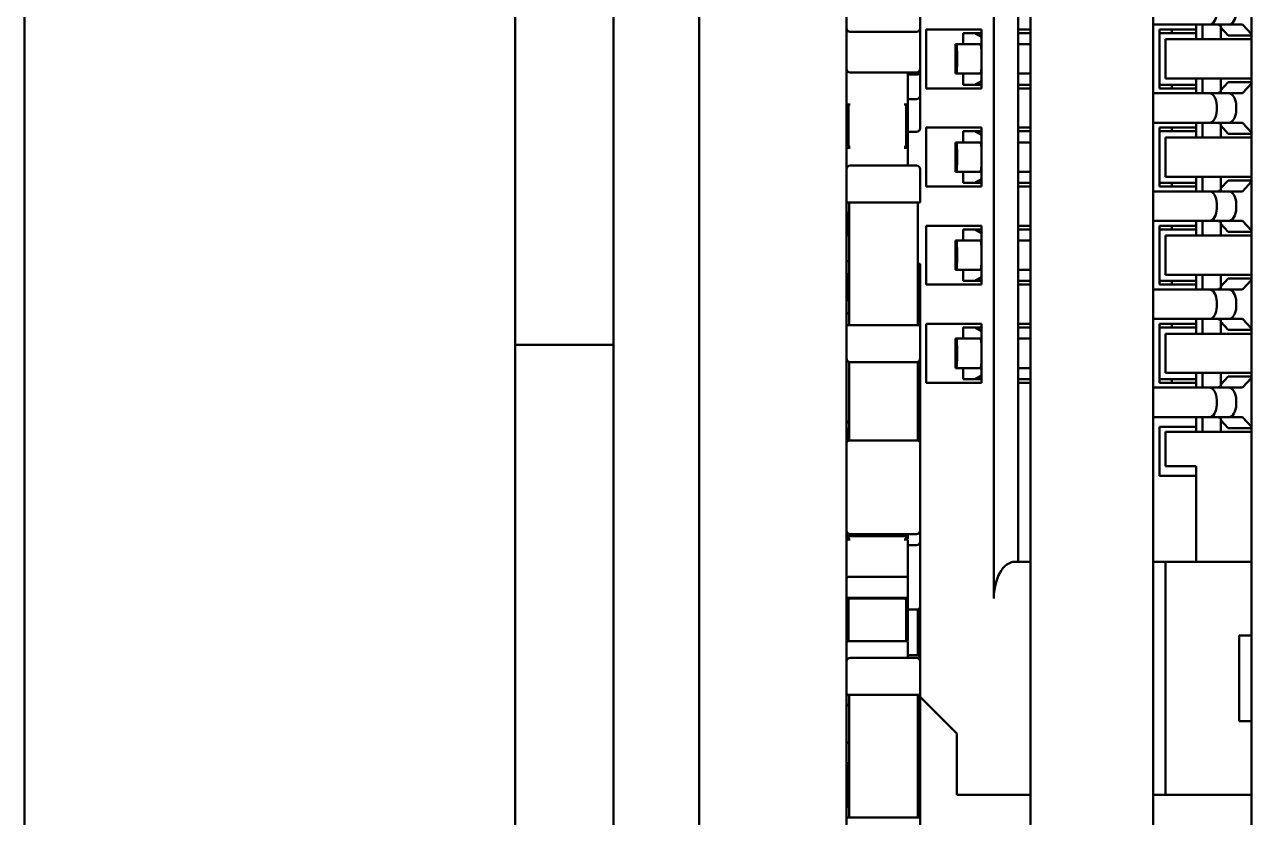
# Model space of a CAD drawing. Header units: millimetres. Extents: x 3100 to 5091, y 868 to 1900.
# Drawn here: x 3340.34 to 3350.34, y 1433.91 to 1440.38 of the extents above; entities that cross this region are included whole.
import ezdxf

# ---------------------------------------------------------------- set-up
doc = ezdxf.new("R2010")
doc.units = ezdxf.units.MM
doc.header["$LTSCALE"] = 1.8
doc.layers.add('외형선(ISO)', color=7, linetype='Continuous', lineweight=50)

msp = doc.modelspace()

# ---------------------------------------------------------------- linework, layer by layer
at = {"layer": '외형선(ISO)'}
for p, q in [((3348.54, 1418.555), (3348.54, 1461.238)), ((3349.54, 1460.109), (3349.54, 1419.684)), ((3340.34, 1422.396), (3340.34, 1457.396)), ((3350.34, 1457.396), (3350.34, 1422.396)), ((3345.84, 1420.94), (3345.84, 1454.15)), ((3347.04, 1422.831), (3347.04, 1454.15)), ((3348.24, 1435.696), (3348.24, 1452.296)), ((3348.44, 1435.996), (3348.44, 1452.296)), ((3344.34, 1437.764), (3344.34, 1451.21)), ((3345.14, 1429.002), (3345.14, 1444.002)), ((3347.64, 1440.347), (3347.64, 1440.617)), ((3347.61, 1440.317), (3347.07, 1440.317)), ((3347.64, 1440.016), (3347.64, 1440.347)), ((3348.14, 1440.336), (3347.69, 1440.336)), ((3347.69, 1439.856), (3347.69, 1440.336)), ((3347.99, 1440.306), (3347.993, 1440.306)), ((3347.99, 1440.216), (3347.99, 1440.306)), ((3348.089, 1440.306), (3347.993, 1440.306)), ((3348.089, 1440.306), (3348.139, 1440.276)), ((3348.14, 1440.306), (3348.089, 1440.306)), ((3348.14, 1440.336), (3348.14, 1439.856)), ((3348.44, 1440.336), (3348.54, 1440.336)), ((3348.532, 1440.306), (3348.44, 1440.306)), ((3348.54, 1440.306), (3348.532, 1440.306)), ((3349.54, 1440.376), (3349.996, 1440.376)), ((3349.59, 1439.856), (3349.59, 1440.336)), ((3349.59, 1440.336), (3349.89, 1440.336)), ((3349.59, 1440.306), (3349.89, 1440.306)), ((3349.69, 1440.336), (3349.69, 1440.306)), ((3349.89, 1440.376), (3349.89, 1440.256)), ((3349.94, 1440.376), (3349.94, 1440.256)), ((3349.996, 1440.376), (3350.154, 1440.376)), ((3350.068, 1440.376), (3350.072, 1440.372)), ((3350.09, 1440.369), (3350.072, 1440.372)), ((3350.09, 1440.369), (3350.09, 1440.256)), ((3350.09, 1440.352), (3350.151, 1440.286)), ((3350.257, 1440.376), (3350.154, 1440.376)), ((3350.257, 1440.376), (3350.266, 1440.376)), ((3350.34, 1440.297), (3350.266, 1440.376)), ((3347.929, 1440.216), (3347.93, 1440.216)), ((3347.929, 1439.976), (3347.929, 1440.216)), ((3347.934, 1440.216), (3347.93, 1440.216)), ((3348.133, 1440.216), (3347.934, 1440.216)), ((3348.14, 1440.216), (3348.133, 1440.216)), ((3348.139, 1440.276), (3348.14, 1440.275)), ((3348.139, 1440.276), (3348.14, 1440.276)), ((3348.54, 1440.216), (3348.44, 1440.216)), ((3349.64, 1440.256), (3350.34, 1440.256)), ((3349.64, 1439.936), (3349.64, 1440.256)), ((3350.151, 1440.286), (3350.34, 1440.286)), ((3347.941, 1440.076), (3347.941, 1440.116)), ((3347.64, 1439.99), (3347.64, 1440.016)), ((3347.61, 1439.986), (3347.07, 1439.986)), ((3347.54, 1439.901), (3347.54, 1439.986)), ((3347.54, 1439.983), (3347.58, 1439.983)), ((3347.54, 1439.968), (3347.61, 1439.968)), ((3347.54, 1439.735), (3347.54, 1439.901)), ((3347.64, 1439.799), (3347.64, 1439.99)), ((3347.93, 1439.976), (3347.929, 1439.976)), ((3347.93, 1439.976), (3347.934, 1439.976)), ((3347.934, 1439.976), (3348.133, 1439.976)), ((3347.99, 1439.886), (3347.99, 1439.976)), ((3348.139, 1439.916), (3348.089, 1439.886)), ((3348.133, 1439.976), (3348.14, 1439.976)), ((3348.14, 1439.918), (3348.139, 1439.916)), ((3348.139, 1439.916), (3348.14, 1439.916)), ((3348.44, 1439.976), (3348.54, 1439.976)), ((3349.64, 1439.936), (3350.34, 1439.936)), ((3349.89, 1439.936), (3349.89, 1439.816)), ((3349.94, 1439.936), (3349.94, 1439.816)), ((3350.09, 1439.936), (3350.09, 1439.824)), ((3350.151, 1439.906), (3350.09, 1439.841)), ((3350.34, 1439.906), (3350.151, 1439.906)), ((3348.14, 1439.856), (3347.69, 1439.856)), ((3347.993, 1439.886), (3347.99, 1439.886)), ((3347.993, 1439.886), (3348.089, 1439.886)), ((3348.089, 1439.886), (3348.14, 1439.886)), ((3348.44, 1439.886), (3348.532, 1439.886)), ((3348.44, 1439.856), (3348.54, 1439.856)), ((3348.532, 1439.886), (3348.54, 1439.886)), ((3349.996, 1439.816), (3349.54, 1439.816)), ((3349.89, 1439.886), (3349.59, 1439.886)), ((3349.59, 1439.856), (3349.89, 1439.856)), ((3349.69, 1439.884), (3349.69, 1439.856)), ((3350.154, 1439.816), (3349.996, 1439.816)), ((3350.072, 1439.821), (3350.068, 1439.816)), ((3350.09, 1439.824), (3350.072, 1439.821)), ((3350.154, 1439.816), (3350.257, 1439.816)), ((3350.257, 1439.816), (3350.266, 1439.816)), ((3350.266, 1439.816), (3350.34, 1439.896)), ((3347.055, 1439.725), (3347.07, 1439.725)), ((3347.055, 1439.725), (3347.055, 1439.389)), ((3347.51, 1439.725), (3347.525, 1439.725)), ((3347.525, 1439.389), (3347.525, 1439.725)), ((3347.61, 1439.769), (3347.54, 1439.769)), ((3347.54, 1439.715), (3347.54, 1439.735)), ((3347.54, 1439.382), (3347.54, 1439.715)), ((3347.64, 1439.531), (3347.64, 1439.799)), ((3350.058, 1439.716), (3350.058, 1439.676)), ((3350.215, 1439.716), (3350.215, 1439.676)), ((3347.61, 1439.501), (3347.54, 1439.501)), ((3348.14, 1439.536), (3347.69, 1439.536)), ((3347.69, 1439.056), (3347.69, 1439.536)), ((3347.99, 1439.506), (3347.993, 1439.506)), ((3347.99, 1439.416), (3347.99, 1439.506)), ((3348.089, 1439.506), (3347.993, 1439.506)), ((3348.089, 1439.506), (3348.139, 1439.476)), ((3348.14, 1439.506), (3348.089, 1439.506)), ((3348.14, 1439.536), (3348.14, 1439.056)), ((3348.44, 1439.536), (3348.54, 1439.536)), ((3348.532, 1439.506), (3348.44, 1439.506)), ((3348.54, 1439.506), (3348.532, 1439.506)), ((3349.54, 1439.576), (3349.996, 1439.576)), ((3349.59, 1439.056), (3349.59, 1439.536)), ((3349.59, 1439.536), (3349.89, 1439.536)), ((3349.59, 1439.506), (3349.89, 1439.506)), ((3349.69, 1439.536), (3349.69, 1439.506)), ((3349.89, 1439.576), (3349.89, 1439.456)), ((3349.94, 1439.576), (3349.94, 1439.456)), ((3349.996, 1439.576), (3350.154, 1439.576)), ((3350.068, 1439.576), (3350.072, 1439.572)), ((3350.09, 1439.569), (3350.072, 1439.572)), ((3350.09, 1439.569), (3350.09, 1439.456)), ((3350.09, 1439.552), (3350.151, 1439.486)), ((3350.257, 1439.576), (3350.154, 1439.576)), ((3350.257, 1439.576), (3350.266, 1439.576)), ((3350.34, 1439.497), (3350.266, 1439.576)), ((3347.929, 1439.416), (3347.93, 1439.416)), ((3347.929, 1439.176), (3347.929, 1439.416)), ((3347.934, 1439.416), (3347.93, 1439.416)), ((3348.133, 1439.416), (3347.934, 1439.416)), ((3348.14, 1439.416), (3348.133, 1439.416)), ((3348.139, 1439.476), (3348.14, 1439.475)), ((3348.139, 1439.476), (3348.14, 1439.476)), ((3348.54, 1439.416), (3348.44, 1439.416)), ((3349.64, 1439.456), (3350.34, 1439.456)), ((3349.64, 1439.136), (3349.64, 1439.456)), ((3350.151, 1439.486), (3350.34, 1439.486)), ((3347.055, 1439.371), (3347.07, 1439.371)), ((3347.51, 1439.371), (3347.525, 1439.371)), ((3347.54, 1439.226), (3347.54, 1439.382)), ((3347.941, 1439.276), (3347.941, 1439.316)), ((3347.61, 1439.226), (3347.07, 1439.226)), ((3347.64, 1439.195), (3347.64, 1439.196)), ((3347.64, 1438.925), (3347.64, 1439.195)), ((3347.93, 1439.176), (3347.929, 1439.176)), ((3347.93, 1439.176), (3347.934, 1439.176)), ((3347.934, 1439.176), (3348.133, 1439.176)), ((3347.99, 1439.086), (3347.99, 1439.176)), ((3348.139, 1439.116), (3348.089, 1439.086)), ((3348.133, 1439.176), (3348.14, 1439.176)), ((3348.14, 1439.118), (3348.139, 1439.116)), ((3348.139, 1439.116), (3348.14, 1439.116)), ((3348.44, 1439.176), (3348.54, 1439.176)), ((3349.64, 1439.136), (3350.34, 1439.136)), ((3349.89, 1439.136), (3349.89, 1439.016)), ((3349.94, 1439.136), (3349.94, 1439.016)), ((3350.09, 1439.136), (3350.09, 1439.024)), ((3350.151, 1439.106), (3350.09, 1439.041)), ((3350.34, 1439.106), (3350.151, 1439.106)), ((3348.14, 1439.056), (3347.69, 1439.056)), ((3347.993, 1439.086), (3347.99, 1439.086)), ((3347.993, 1439.086), (3348.089, 1439.086)), ((3348.089, 1439.086), (3348.14, 1439.086)), ((3348.44, 1439.086), (3348.532, 1439.086)), ((3348.44, 1439.056), (3348.54, 1439.056)), ((3348.532, 1439.086), (3348.54, 1439.086)), ((3349.996, 1439.016), (3349.54, 1439.016)), ((3349.89, 1439.086), (3349.59, 1439.086)), ((3349.59, 1439.056), (3349.89, 1439.056)), ((3349.69, 1439.084), (3349.69, 1439.056)), ((3350.154, 1439.016), (3349.996, 1439.016)), ((3350.072, 1439.021), (3350.068, 1439.016)), ((3350.09, 1439.024), (3350.072, 1439.021)), ((3350.154, 1439.016), (3350.257, 1439.016)), ((3350.257, 1439.016), (3350.266, 1439.016)), ((3350.266, 1439.016), (3350.34, 1439.096)), ((3347.06, 1438.925), (3347.06, 1437.925)), ((3347.07, 1438.925), (3347.61, 1438.925)), ((3347.62, 1437.925), (3347.62, 1438.925)), ((3350.058, 1438.916), (3350.058, 1438.876)), ((3350.215, 1438.916), (3350.215, 1438.876)), ((3347.046, 1438.658), (3347.046, 1438.84)), ((3347.055, 1438.837), (3347.055, 1438.658)), ((3347.06, 1438.837), (3347.055, 1438.837)), ((3348.14, 1438.736), (3347.69, 1438.736)), ((3347.69, 1438.256), (3347.69, 1438.736)), ((3347.99, 1438.706), (3347.993, 1438.706)), ((3347.99, 1438.616), (3347.99, 1438.706)), ((3348.089, 1438.706), (3347.993, 1438.706)), ((3348.089, 1438.706), (3348.139, 1438.676)), ((3348.14, 1438.706), (3348.089, 1438.706)), ((3348.14, 1438.736), (3348.14, 1438.256)), ((3348.44, 1438.736), (3348.54, 1438.736)), ((3348.532, 1438.706), (3348.44, 1438.706)), ((3348.54, 1438.706), (3348.532, 1438.706)), ((3349.54, 1438.776), (3349.996, 1438.776)), ((3349.59, 1438.256), (3349.59, 1438.736)), ((3349.59, 1438.736), (3349.89, 1438.736)), ((3349.59, 1438.706), (3349.89, 1438.706)), ((3349.69, 1438.736), (3349.69, 1438.706)), ((3349.89, 1438.776), (3349.89, 1438.656)), ((3349.94, 1438.776), (3349.94, 1438.656)), ((3349.996, 1438.776), (3350.154, 1438.776)), ((3350.068, 1438.776), (3350.072, 1438.772)), ((3350.09, 1438.769), (3350.072, 1438.772)), ((3350.09, 1438.769), (3350.09, 1438.656)), ((3350.09, 1438.752), (3350.151, 1438.686)), ((3350.257, 1438.776), (3350.154, 1438.776)), ((3350.257, 1438.776), (3350.266, 1438.776)), ((3350.34, 1438.697), (3350.266, 1438.776)), ((3347.055, 1438.658), (3347.06, 1438.658)), ((3347.929, 1438.616), (3347.93, 1438.616)), ((3347.929, 1438.376), (3347.929, 1438.616)), ((3347.934, 1438.616), (3347.93, 1438.616)), ((3348.133, 1438.616), (3347.934, 1438.616)), ((3348.14, 1438.616), (3348.133, 1438.616)), ((3348.139, 1438.676), (3348.14, 1438.675)), ((3348.139, 1438.676), (3348.14, 1438.676)), ((3348.54, 1438.616), (3348.44, 1438.616)), ((3349.64, 1438.656), (3350.34, 1438.656)), ((3349.64, 1438.336), (3349.64, 1438.656)), ((3350.151, 1438.686), (3350.34, 1438.686)), ((3347.941, 1438.476), (3347.941, 1438.516)), ((3347.04, 1438.447), (3347.06, 1438.447)), ((3347.62, 1438.426), (3347.64, 1438.426)), ((3347.62, 1438.415), (3347.64, 1438.415)), ((3347.64, 1438.426), (3347.64, 1438.415)), ((3347.64, 1438.415), (3347.64, 1437.926)), ((3347.06, 1438.341), (3347.04, 1438.341)), ((3347.046, 1438.129), (3347.046, 1438.327)), ((3347.93, 1438.376), (3347.929, 1438.376)), ((3347.93, 1438.376), (3347.934, 1438.376)), ((3347.934, 1438.376), (3348.133, 1438.376)), ((3347.99, 1438.286), (3347.99, 1438.376)), ((3348.139, 1438.316), (3348.089, 1438.286)), ((3348.133, 1438.376), (3348.14, 1438.376)), ((3348.14, 1438.318), (3348.139, 1438.316)), ((3348.139, 1438.316), (3348.14, 1438.316)), ((3348.44, 1438.376), (3348.54, 1438.376)), ((3349.64, 1438.336), (3350.34, 1438.336)), ((3349.89, 1438.336), (3349.89, 1438.216)), ((3349.94, 1438.336), (3349.94, 1438.216)), ((3350.09, 1438.336), (3350.09, 1438.224)), ((3350.151, 1438.306), (3350.09, 1438.241)), ((3350.34, 1438.306), (3350.151, 1438.306)), ((3348.14, 1438.256), (3347.69, 1438.256)), ((3347.993, 1438.286), (3347.99, 1438.286)), ((3347.993, 1438.286), (3348.089, 1438.286)), ((3348.089, 1438.286), (3348.14, 1438.286)), ((3348.44, 1438.286), (3348.532, 1438.286)), ((3348.44, 1438.256), (3348.54, 1438.256)), ((3348.532, 1438.286), (3348.54, 1438.286)), ((3349.996, 1438.216), (3349.54, 1438.216)), ((3349.89, 1438.286), (3349.59, 1438.286)), ((3349.59, 1438.256), (3349.89, 1438.256)), ((3349.69, 1438.284), (3349.69, 1438.256)), ((3350.154, 1438.216), (3349.996, 1438.216)), ((3350.072, 1438.221), (3350.068, 1438.216)), ((3350.09, 1438.224), (3350.072, 1438.221)), ((3350.154, 1438.216), (3350.257, 1438.216)), ((3350.257, 1438.216), (3350.266, 1438.216)), ((3350.266, 1438.216), (3350.34, 1438.296)), ((3347.04, 1438.129), (3347.06, 1438.129)), ((3347.04, 1438.129), (3347.05, 1438.129)), ((3350.058, 1438.116), (3350.058, 1438.076)), ((3350.215, 1438.116), (3350.215, 1438.076)), ((3347.06, 1438.023), (3347.04, 1438.023)), ((3347.07, 1437.925), (3347.61, 1437.925)), ((3347.1, 1437.925), (3347.58, 1437.925)), ((3347.64, 1437.925), (3347.64, 1437.926)), ((3347.64, 1437.655), (3347.64, 1437.925)), ((3348.14, 1437.936), (3347.69, 1437.936)), ((3347.69, 1437.456), (3347.69, 1437.936)), ((3347.99, 1437.906), (3347.993, 1437.906)), ((3347.99, 1437.816), (3347.99, 1437.906)), ((3348.089, 1437.906), (3347.993, 1437.906)), ((3348.14, 1437.906), (3348.089, 1437.906)), ((3348.089, 1437.906), (3348.139, 1437.876)), ((3348.14, 1437.936), (3348.14, 1437.456)), ((3348.44, 1437.936), (3348.54, 1437.936)), ((3348.532, 1437.906), (3348.44, 1437.906)), ((3348.54, 1437.906), (3348.532, 1437.906)), ((3349.54, 1437.976), (3349.996, 1437.976)), ((3349.59, 1437.936), (3349.89, 1437.936)), ((3349.59, 1437.456), (3349.59, 1437.936)), ((3349.59, 1437.906), (3349.89, 1437.906)), ((3349.69, 1437.936), (3349.69, 1437.906)), ((3349.89, 1437.976), (3349.89, 1437.856)), ((3349.94, 1437.976), (3349.94, 1437.856)), ((3349.996, 1437.976), (3350.154, 1437.976)), ((3350.068, 1437.976), (3350.072, 1437.972)), ((3350.09, 1437.969), (3350.072, 1437.972)), ((3350.09, 1437.969), (3350.09, 1437.856)), ((3350.09, 1437.952), (3350.151, 1437.886)), ((3350.257, 1437.976), (3350.154, 1437.976)), ((3350.257, 1437.976), (3350.266, 1437.976)), ((3350.34, 1437.897), (3350.266, 1437.976)), ((3347.929, 1437.816), (3347.93, 1437.816)), ((3347.929, 1437.576), (3347.929, 1437.816)), ((3347.934, 1437.816), (3347.93, 1437.816)), ((3348.133, 1437.816), (3347.934, 1437.816)), ((3348.14, 1437.816), (3348.133, 1437.816)), ((3348.139, 1437.876), (3348.14, 1437.876)), ((3348.139, 1437.876), (3348.14, 1437.875)), ((3348.54, 1437.816), (3348.44, 1437.816)), ((3349.64, 1437.856), (3350.34, 1437.856)), ((3349.64, 1437.536), (3349.64, 1437.856)), ((3350.151, 1437.886), (3350.34, 1437.886)), ((3345.14, 1437.764), (3344.34, 1437.764)), ((3344.34, 1424.34), (3344.34, 1437.764)), ((3347.941, 1437.676), (3347.941, 1437.716)), ((3347.06, 1437.627), (3347.06, 1436.985)), ((3347.61, 1437.625), (3347.07, 1437.625)), ((3347.62, 1436.985), (3347.62, 1437.627)), ((3347.64, 1437.15), (3347.64, 1437.655)), ((3347.93, 1437.576), (3347.929, 1437.576)), ((3347.93, 1437.576), (3347.934, 1437.576)), ((3347.934, 1437.576), (3348.133, 1437.576)), ((3347.99, 1437.486), (3347.99, 1437.576)), ((3348.139, 1437.516), (3348.089, 1437.486)), ((3348.133, 1437.576), (3348.14, 1437.576)), ((3348.14, 1437.518), (3348.139, 1437.516)), ((3348.139, 1437.516), (3348.14, 1437.516)), ((3348.44, 1437.576), (3348.54, 1437.576)), ((3349.64, 1437.536), (3350.34, 1437.536)), ((3349.89, 1437.536), (3349.89, 1437.416)), ((3349.94, 1437.536), (3349.94, 1437.416)), ((3350.09, 1437.536), (3350.09, 1437.424)), ((3350.151, 1437.506), (3350.09, 1437.441)), ((3350.34, 1437.506), (3350.151, 1437.506)), ((3348.14, 1437.456), (3347.69, 1437.456)), ((3347.993, 1437.486), (3347.99, 1437.486)), ((3347.993, 1437.486), (3348.089, 1437.486)), ((3348.089, 1437.486), (3348.14, 1437.486)), ((3348.44, 1437.486), (3348.532, 1437.486)), ((3348.44, 1437.456), (3348.54, 1437.456)), ((3348.532, 1437.486), (3348.54, 1437.486)), ((3349.996, 1437.416), (3349.54, 1437.416)), ((3349.89, 1437.486), (3349.59, 1437.486)), ((3349.59, 1437.456), (3349.89, 1437.456)), ((3349.69, 1437.484), (3349.69, 1437.456)), ((3350.154, 1437.416), (3349.996, 1437.416)), ((3350.072, 1437.421), (3350.068, 1437.416)), ((3350.09, 1437.424), (3350.072, 1437.421)), ((3350.154, 1437.416), (3350.257, 1437.416)), ((3350.257, 1437.416), (3350.266, 1437.416)), ((3350.266, 1437.416), (3350.34, 1437.496)), ((3350.058, 1437.316), (3350.058, 1437.276)), ((3350.215, 1437.316), (3350.215, 1437.276)), ((3347.64, 1437.06), (3347.64, 1437.15)), ((3349.54, 1437.176), (3349.996, 1437.176)), ((3349.89, 1437.176), (3349.89, 1437.056)), ((3349.94, 1437.176), (3349.94, 1437.056)), ((3349.996, 1437.176), (3350.154, 1437.176)), ((3350.068, 1437.176), (3350.072, 1437.172)), ((3350.09, 1437.169), (3350.072, 1437.172)), ((3350.09, 1437.169), (3350.09, 1437.056)), ((3350.09, 1437.152), (3350.151, 1437.086)), ((3350.257, 1437.176), (3350.154, 1437.176)), ((3350.257, 1437.176), (3350.266, 1437.176)), ((3350.34, 1437.097), (3350.266, 1437.176)), ((3347.055, 1437.082), (3347.06, 1437.082)), ((3347.055, 1437.064), (3347.055, 1436.983)), ((3347.64, 1437.06), (3347.64, 1436.965)), ((3349.89, 1437.096), (3349.59, 1437.096)), ((3349.59, 1436.696), (3349.59, 1437.096)), ((3349.64, 1437.056), (3350.34, 1437.056)), ((3349.64, 1436.776), (3349.64, 1437.056)), ((3350.151, 1437.086), (3350.34, 1437.086)), ((3347.07, 1436.986), (3347.61, 1436.986)), ((3347.64, 1436.774), (3347.64, 1436.965)), ((3347.64, 1436.251), (3347.64, 1436.774)), ((3349.64, 1436.776), (3349.89, 1436.776)), ((3349.89, 1435.996), (3349.89, 1436.776)), ((3349.59, 1436.696), (3349.89, 1436.696)), ((3347.055, 1436.204), (3347.055, 1436.178)), ((3347.525, 1436.204), (3347.055, 1436.204)), ((3347.61, 1436.221), (3347.07, 1436.221)), ((3347.525, 1436.178), (3347.525, 1436.204)), ((3347.54, 1436.219), (3347.54, 1436.221)), ((3347.54, 1436.189), (3347.54, 1436.219)), ((3347.64, 1436.161), (3347.64, 1436.251)), ((3347.055, 1436.178), (3347.07, 1436.178)), ((3347.51, 1436.178), (3347.525, 1436.178)), ((3347.54, 1436.001), (3347.54, 1436.167)), ((3347.61, 1436.131), (3347.54, 1436.131)), ((3347.64, 1435.819), (3347.64, 1436.161)), ((3347.54, 1435.858), (3347.54, 1436.001)), ((3348.412, 1435.996), (3348.54, 1435.996)), ((3349.54, 1435.996), (3349.64, 1435.996)), ((3349.64, 1434.096), (3349.64, 1435.996)), ((3350.34, 1435.996), (3349.64, 1435.996)), ((3347.525, 1435.873), (3347.055, 1435.873)), ((3347.54, 1435.692), (3347.54, 1435.858)), ((3347.64, 1435.628), (3347.64, 1435.819)), ((3347.055, 1435.703), (3347.525, 1435.703)), ((3347.055, 1435.685), (3347.055, 1435.349)), ((3347.07, 1435.696), (3347.51, 1435.696)), ((3347.525, 1435.349), (3347.525, 1435.685)), ((3347.54, 1435.36), (3347.54, 1435.692)), ((3347.54, 1435.607), (3347.61, 1435.607)), ((3347.62, 1435.232), (3347.62, 1435.608)), ((3347.64, 1435.628), (3347.64, 1435.445)), ((3347.64, 1435.204), (3347.64, 1435.445)), ((3347.055, 1435.349), (3347.525, 1435.349)), ((3347.54, 1435.212), (3347.54, 1435.338)), ((3350.24, 1435.396), (3350.24, 1434.696)), ((3350.34, 1435.396), (3350.24, 1435.396)), ((3347.61, 1435.212), (3347.07, 1435.212)), ((3347.61, 1435.234), (3347.54, 1435.234)), ((3347.64, 1435.182), (3347.64, 1435.204)), ((3347.64, 1435.182), (3347.64, 1435.182)), ((3347.64, 1434.912), (3347.64, 1435.182)), ((3347.06, 1434.912), (3347.06, 1433.912)), ((3347.07, 1434.912), (3347.61, 1434.912)), ((3347.62, 1433.912), (3347.62, 1434.912)), ((3347.64, 1434.49), (3347.64, 1434.912)), ((3347.06, 1434.825), (3347.055, 1434.825)), ((3347.94, 1434.596), (3347.64, 1434.896)), ((3350.24, 1434.696), (3350.34, 1434.696)), ((3347.06, 1434.525), (3347.055, 1434.525)), ((3347.94, 1434.096), (3347.94, 1434.596)), ((3347.64, 1434.305), (3347.64, 1434.49)), ((3347.055, 1434.355), (3347.06, 1434.355)), ((3347.055, 1434.337), (3347.055, 1434.001)), ((3347.64, 1434.114), (3347.64, 1434.305)), ((3347.64, 1433.912), (3347.64, 1434.114)), ((3347.055, 1434.001), (3347.06, 1434.001)), ((3347.94, 1434.096), (3348.54, 1434.096)), ((3349.54, 1434.096), (3349.64, 1434.096)), ((3350.34, 1434.096), (3349.64, 1434.096)), ((3347.1, 1433.912), (3347.58, 1433.912)), ((3347.64, 1433.912), (3347.64, 1433.912)), ((3347.64, 1433.642), (3347.64, 1433.912))]:
    msp.add_line(p, q, dxfattribs=at)
for centre, radius, start, end in [((3347.07, 1440.347), 0.03, 180, 270), ((3347.61, 1440.347), 0.03, 270, 0), ((3347.07, 1440.016), 0.03, 180, 270), ((3347.61, 1440.016), 0.03, 270, 0), ((3347.61, 1439.799), 0.03, 270, 0), ((3347.61, 1439.531), 0.03, 270, 0), ((3347.07, 1439.196), 0.03, 90, 180), ((3347.055, 1439.216), 0.015, 180, 213.7845), ((3347.61, 1439.196), 0.03, 0, 90), ((3347.055, 1438.852), 0.015, 180, 270), ((3347.07, 1437.655), 0.03, 180, 270), ((3347.61, 1437.655), 0.03, 270, 0), ((3347.07, 1436.251), 0.03, 180, 270), ((3347.055, 1436.219), 0.015, 180, 270), ((3347.525, 1436.219), 0.015, 270, 0), ((3347.61, 1436.251), 0.03, 270, 0), ((3347.61, 1436.161), 0.03, 270, 0), ((3347.055, 1435.858), 0.015, 90, 180), ((3347.525, 1435.858), 0.015, 0, 90), ((3347.07, 1435.182), 0.03, 90, 180), ((3347.61, 1435.204), 0.03, 0, 90), ((3347.61, 1435.182), 0.03, 0, 90), ((3347.055, 1434.84), 0.015, 180, 270), ((3347.055, 1434.51), 0.015, 90, 180)]:
    msp.add_arc(centre, radius, start, end, dxfattribs=at)
for centre, major_axis, ratio, start_param, end_param in [((3349.996, 1440.476), (0, -0.1), 0.61566, 0, 1.5708), ((3350.154, 1440.476), (0, -0.1), 0.61566, 0, 1.5708), ((3347.934, 1440.116), (0, 0.1), 0.06976, 4.71239, 6.28319), ((3348.133, 1440.116), (0, 0.1), 0.06976, 4.71239, 6.28319), ((3347.934, 1440.076), (0, -0.1), 0.06976, 0, 1.5708), ((3348.133, 1440.076), (0, -0.1), 0.06976, 0, 1.5708), ((3347.58, 1440.011), (-0.04, 0), 0.7077, 1.5708, 2.08326), ((3347.61, 1439.99), (0.03, 0), 0.7077, 4.71239, 6.28319), ((3349.996, 1439.716), (0, 0.1), 0.61566, 4.71239, 6.28319), ((3350.154, 1439.716), (0, 0.1), 0.61566, 4.71239, 6.28319), ((3347.055, 1439.735), (-0.015, 0), 0.7077, 0, 1.5708), ((3347.055, 1439.715), (-0.015, 0), 0.7077, 4.95018, 6.28319), ((3347.525, 1439.735), (0.015, 0), 0.7077, 4.71239, 6.28319), ((3347.525, 1439.715), (0.015, 0), 0.7077, 0, 1.333), ((3349.996, 1439.676), (0, -0.1), 0.61566, 0, 1.5708), ((3350.154, 1439.676), (0, -0.1), 0.61566, 0, 1.5708), ((3347.934, 1439.316), (0, 0.1), 0.06976, 4.71239, 6.28319), ((3348.133, 1439.316), (0, 0.1), 0.06976, 4.71239, 6.28319), ((3347.055, 1439.382), (-0.015, 0), 0.7077, 0, 1.5708), ((3347.07, 1439.389), (-0.015, 0), 0.7077, 0, 1.5708), ((3347.51, 1439.389), (0.015, 0), 0.7077, 4.71239, 6.28319), ((3347.525, 1439.382), (0.015, 0), 0.7077, 4.71239, 6.28319), ((3347.934, 1439.276), (0, -0.1), 0.06976, 0, 1.5708), ((3348.133, 1439.276), (0, -0.1), 0.06976, 0, 1.5708), ((3349.996, 1438.916), (0, 0.1), 0.61566, 4.71239, 6.28319), ((3350.154, 1438.916), (0, 0.1), 0.61566, 4.71239, 6.28319), ((3347.07, 1438.925), (-0.03, 0), 0.00084, 6.28319, 7.85398), ((3347.61, 1438.925), (0.03, 0), 0.00084, 4.71239, 6.28319), ((3349.996, 1438.876), (0, -0.1), 0.61566, 0, 1.5708), ((3350.154, 1438.876), (0, -0.1), 0.61566, 0, 1.5708), ((3347.055, 1438.658), (-0.015, 0), 0.00084, 4.71239, 6.28319), ((3347.055, 1438.658), (-0.015, 0), 0.00084, 6.28319, 7.85398), ((3347.07, 1438.658), (-0.015, 0), 0.00084, 0, 0.84107), ((3347.934, 1438.516), (0, 0.1), 0.06976, 4.71239, 6.28319), ((3348.133, 1438.516), (0, 0.1), 0.06976, 4.71239, 6.28319), ((3347.934, 1438.476), (0, -0.1), 0.06976, 0, 1.5708), ((3348.133, 1438.476), (0, -0.1), 0.06976, 0, 1.5708), ((3347.06, 1438.327), (-0.01, 0), 0.70651, 4.71239, 6.28319), ((3349.996, 1438.116), (0, 0.1), 0.61566, 4.71239, 6.28319), ((3350.154, 1438.116), (0, 0.1), 0.61566, 4.71239, 6.28319), ((3349.996, 1438.076), (0, -0.1), 0.61566, 0, 1.5708), ((3350.154, 1438.076), (0, -0.1), 0.61566, 0, 1.5708), ((3347.07, 1437.926), (-0.03, 0), 0.00084, 5.05223, 6.28319), ((3347.07, 1437.925), (-0.03, 0), 0.00084, 6.28319, 7.85398), ((3347.1, 1437.925), (-0.04, 0), 0.00084, 6.28319, 7.85398), ((3347.58, 1437.925), (0.04, 0), 0.00084, 4.71239, 6.28319), ((3347.61, 1437.925), (0.03, 0), 0.00084, 4.71239, 6.28319), ((3347.61, 1437.926), (0.03, 0), 0.00084, 6.28319, 7.51414), ((3347.934, 1437.716), (0, 0.1), 0.06976, 4.71239, 6.28319), ((3348.133, 1437.716), (0, 0.1), 0.06976, 4.71239, 6.28319), ((3347.934, 1437.676), (0, -0.1), 0.06976, 0, 1.5708), ((3348.133, 1437.676), (0, -0.1), 0.06976, 0, 1.5708), ((3349.996, 1437.316), (0, 0.1), 0.61566, 4.71239, 6.28319), ((3350.154, 1437.316), (0, 0.1), 0.61566, 4.71239, 6.28319), ((3349.996, 1437.276), (0, -0.1), 0.61566, 0, 1.5708), ((3350.154, 1437.276), (0, -0.1), 0.61566, 0, 1.5708), ((3347.07, 1437.15), (-0.03, 0), 0.70651, 0, 1.23096), ((3347.61, 1437.15), (0.03, 0), 0.70651, 5.05223, 6.28319), ((3347.055, 1437.071), (-0.015, 0), 0.70651, 4.71239, 6.28319), ((3347.07, 1437.064), (-0.015, 0), 0.70651, 5.44212, 6.28319), ((3347.61, 1437.06), (0.03, 0), 0.70651, 5.05223, 6.28319), ((3347.07, 1436.965), (-0.03, 0), 0.70651, 4.71239, 6.28319), ((3347.61, 1436.965), (0.03, 0), 0.70651, 0, 1.5708), ((3347.055, 1436.189), (-0.015, 0), 0.70651, 0, 1.5708), ((3347.055, 1436.167), (-0.015, 0), 0.70651, 4.71239, 6.28319), ((3347.525, 1436.189), (0.015, 0), 0.70651, 4.71239, 6.28319), ((3347.525, 1436.167), (0.015, 0), 0.70651, 0, 1.5708), ((3348.412, 1435.696), (0, 0.3), 0.57143, 0, 1.5708), ((3347.055, 1435.692), (-0.015, 0), 0.70651, 4.71239, 6.28319), ((3347.525, 1435.692), (0.015, 0), 0.70651, 0, 1.5708), ((3347.07, 1435.685), (-0.015, 0), 0.70651, 4.71239, 6.28319), ((3347.51, 1435.685), (0.015, 0), 0.70651, 0, 1.5708), ((3347.61, 1435.628), (0.03, 0), 0.7077, 4.71239, 6.28319), ((3347.61, 1435.445), (0.03, 0), 0.7077, 0, 1.23096), ((3347.055, 1435.36), (-0.015, 0), 0.70651, 0, 1.5708), ((3347.055, 1435.338), (-0.015, 0), 0.70651, 4.71239, 6.28319), ((3347.525, 1435.36), (0.015, 0), 0.70651, 4.71239, 6.28319), ((3347.525, 1435.338), (0.015, 0), 0.70651, 0, 1.5708), ((3347.07, 1434.912), (-0.03, 0), 0.00084, 6.28319, 7.85398), ((3347.61, 1434.912), (0.03, 0), 0.00084, 4.71239, 6.28319), ((3347.61, 1434.49), (0.03, 0), 0.70651, 5.05223, 6.28319), ((3347.055, 1434.344), (-0.015, 0), 0.70651, 4.71239, 6.28319), ((3347.07, 1434.337), (-0.015, 0), 0.70651, 5.44212, 6.28319), ((3347.61, 1434.305), (0.03, 0), 0.70651, 0, 1.23096), ((3347.055, 1434.012), (-0.015, 0), 0.70651, 0, 1.5708), ((3347.055, 1433.99), (-0.015, 0), 0.70651, 4.71239, 6.28319), ((3347.07, 1433.912), (-0.03, 0), 0.00084, 6.28319, 7.85398), ((3347.07, 1433.912), (-0.03, 0), 0.00084, 5.05223, 6.28319), ((3347.1, 1433.912), (-0.04, 0), 0.00084, 6.28319, 7.85398), ((3347.58, 1433.912), (0.04, 0), 0.00084, 4.71239, 6.28319), ((3347.61, 1433.912), (0.03, 0), 0.00084, 4.71239, 6.28319), ((3347.61, 1433.912), (0.03, 0), 0.00084, 6.28319, 7.51414)]:
    msp.add_ellipse(centre, major_axis=major_axis, ratio=ratio, start_param=start_param, end_param=end_param, dxfattribs=at)

doc.saveas('drawing.dxf')
